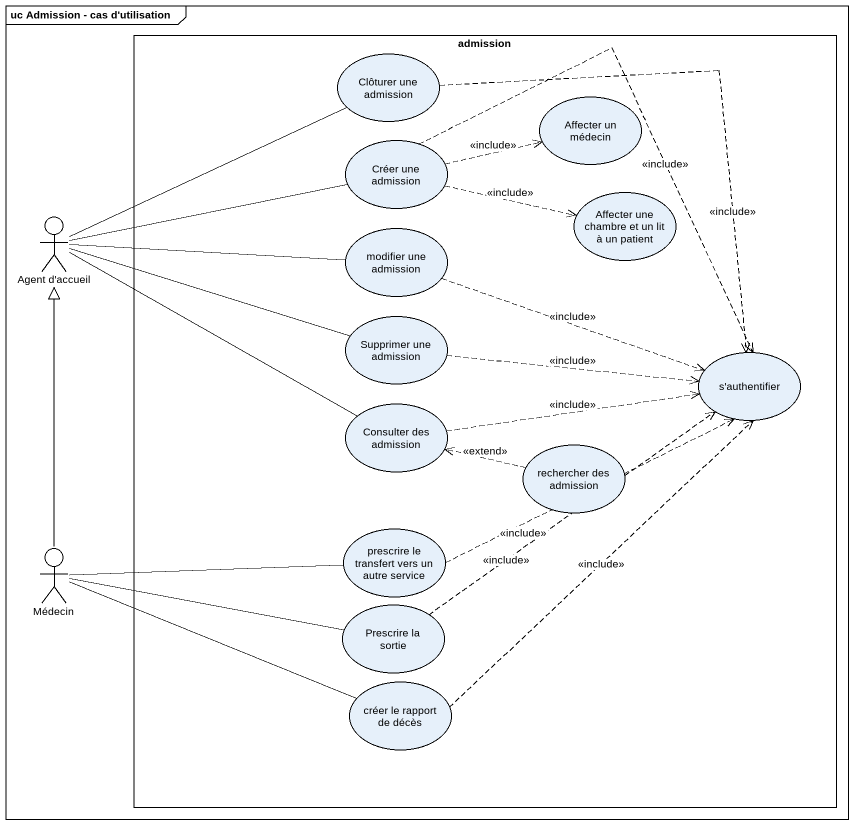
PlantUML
@startuml
mainframe uc Admission - cas d'utilisation
rectangle admission {
  usecase "Clôturer une admission" as Clôturer_une_admission
  usecase "Affecter un médecin" as Affecter_un_médecin
  usecase "Créer une admission" as Créer_une_admission
  usecase "Affecter une chambre et un lit à un patient" as Affecter_une_chambre_et_un
  usecase "modifier une admission" as modifier_une_admission
  usecase "Supprimer une admission" as Supprimer_une_admission
  usecase "s'authentifier" as s_authentifier
  usecase "Consulter des admission" as Consulter_des_admission
  usecase "rechercher des admission" as rechercher_des_admission
  usecase "prescrire le transfert vers un autre service" as prescrire_le_transfert_vers
  usecase "Prescrire la sortie" as Prescrire_la_sortie
  usecase "créer le rapport de décès" as créer_le_rapport_de_décès
}
actor "Agent d'accueil" as Agent_d_accueil
actor Médecin
Clôturer_une_admission ..> s_authentifier : <<include>>
Créer_une_admission .right.> Affecter_un_médecin : <<include>>
Créer_une_admission .right.> Affecter_une_chambre_et_un : <<include>>
Créer_une_admission .right.> s_authentifier : <<include>>
Agent_d_accueil -right- Clôturer_une_admission
Agent_d_accueil -right- Créer_une_admission
Agent_d_accueil -right- modifier_une_admission
Agent_d_accueil -right- Supprimer_une_admission
Agent_d_accueil -right- Consulter_des_admission
modifier_une_admission .right.> s_authentifier : <<include>>
Supprimer_une_admission .right.> s_authentifier : <<include>>
Consulter_des_admission .right.> s_authentifier : <<include>>
rechercher_des_admission .left.> Consulter_des_admission : <<extend>>
prescrire_le_transfert_vers .right.> s_authentifier : <<include>>
Médecin -up-|> Agent_d_accueil
Médecin -right- prescrire_le_transfert_vers
Médecin -right- Prescrire_la_sortie
Médecin -right- créer_le_rapport_de_décès
Prescrire_la_sortie .up.> s_authentifier : <<include>>
créer_le_rapport_de_décès .up.> s_authentifier : <<include>>
@enduml
